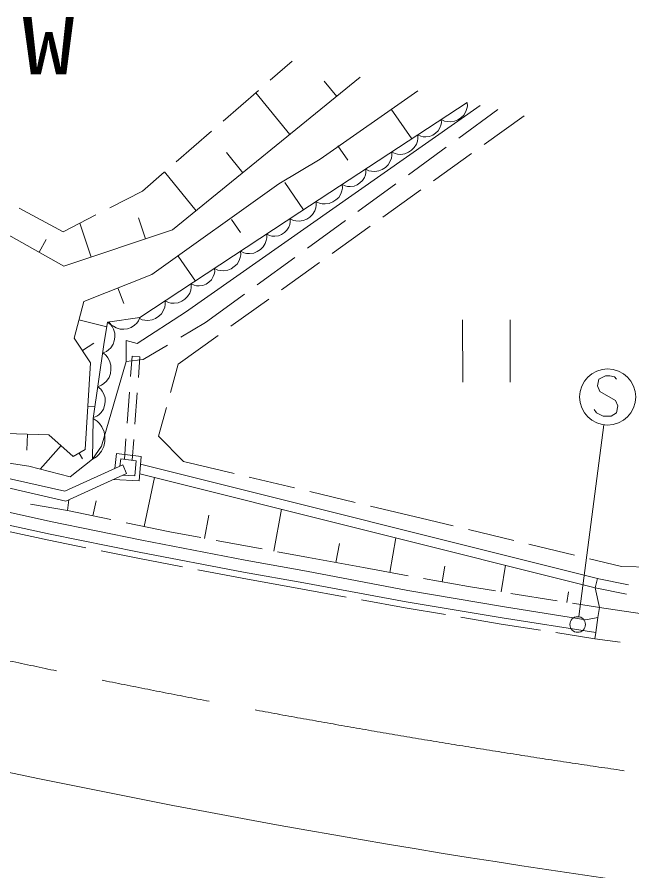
# Model space of a CAD drawing. Units: millimetres at full size, sheet at 1:1000; details may follow other scales. Extents: x 40000 to 680000, y 20000 to 380000.
# Drawn here: x 428202 to 447926, y 263464 to 290847 of the extents above; entities that cross this region are included whole.
import ezdxf
from ezdxf.enums import TextEntityAlignment as Align

# ---------------------------------------------------------------- set-up
doc = ezdxf.new("R2010")
doc.units = ezdxf.units.MM
doc.header["$LTSCALE"] = 1000
doc.linetypes.add('CHAIN', pattern=[18.5, 12, -1.5, 3.5, -1.5])
for name, color, linetype, lineweight in [('M-BGD', 7, 'Continuous', 13), ('M-BMK', 2, 'CHAIN', 13), ('M-STR-STRC', 7, 'Continuous', 13)]:
    doc.layers.add(name, color=color, linetype=linetype, lineweight=lineweight)
doc.layers.add('M-BMK-HTXT', color=7, linetype='Continuous')
doc.styles.add('ＭＳ ゴシック', font='')
doc.styles.get('ＭＳ ゴシック').set_extended_font_data('MS Gothic')

msp = doc.modelspace()

# ---------------------------------------------------------------- linework, layer by layer
at = {"layer": 'M-BGD'}
for p, q in [((437024, 289428), (436324, 288822)), ((439206, 288917), (433190, 284022)), ((438454, 288305), (438058, 288792)), ((435946, 288495), (434813, 287512)), ((436950, 287081), (435861, 288420)), ((437922, 286287), (441053, 288485)), ((429706, 282855), (420094, 288246)), ((437274, 284594), (442644, 288112)), ((442649, 287995), (442644, 288112)), ((443054, 288016), (433607, 281387)), ((440199, 287895), (440860, 286939)), ((443626, 287882), (442370, 286967)), ((442531, 287702), (442598, 287818)), ((442598, 287818), (442632, 287912)), ((442632, 287912), (442649, 287995)), ((441808, 287563), (441914, 287512)), ((441813, 287458), (441808, 287563)), ((442230, 287504), (442341, 287553)), ((442341, 287553), (442441, 287619)), ((442441, 287619), (442531, 287702)), ((443182, 286764), (444465, 287685)), ((441706, 287194), (441767, 287298)), ((441767, 287298), (441797, 287383)), ((441797, 287383), (441813, 287458)), ((441914, 287512), (441997, 287495)), ((441997, 287495), (442096, 287489)), ((442096, 287489), (442230, 287504)), ((434435, 287185), (433301, 286203)), ((441056, 287068), (441151, 287023)), ((441061, 286952), (441056, 287068)), ((441151, 287023), (441226, 287007)), ((441226, 287007), (441315, 287002)), ((441315, 287002), (441435, 287016)), ((441435, 287016), (441536, 287060)), ((441536, 287060), (441626, 287120)), ((441626, 287120), (441706, 287194)), ((438493, 286716), (438809, 286258)), ((440943, 286659), (441010, 286775)), ((441010, 286775), (441044, 286869)), ((441044, 286869), (441061, 286952)), ((435446, 285857), (434920, 286504)), ((440220, 286519), (440326, 286469)), ((440225, 286403), (440220, 286519)), ((440326, 286469), (440409, 286452)), ((440409, 286452), (440508, 286445)), ((440508, 286445), (440642, 286461)), ((440642, 286461), (440753, 286510)), ((441966, 286673), (440753, 285790)), ((440753, 286510), (440853, 286576)), ((440853, 286576), (440943, 286659)), ((441558, 285597), (442776, 286472)), ((437922, 286287), (436602, 285498)), ((440107, 286110), (440174, 286226)), ((440174, 286226), (440208, 286320)), ((440208, 286320), (440225, 286403)), ((432923, 285875), (432224, 285269)), ((433942, 284633), (432928, 285879)), ((439385, 285970), (439490, 285920)), ((439389, 285865), (439385, 285970)), ((439490, 285920), (439573, 285903)), ((439573, 285903), (439673, 285896)), ((439673, 285896), (439806, 285912)), ((439806, 285912), (439917, 285961)), ((439917, 285961), (440017, 286027)), ((440017, 286027), (440107, 286110)), ((439202, 285527), (439282, 285602)), ((439282, 285602), (439343, 285706)), ((439343, 285706), (439374, 285791)), ((439374, 285791), (439389, 285865)), ((436602, 285498), (432520, 282590)), ((436786, 285537), (437392, 284661)), ((438620, 285277), (438637, 285360)), ((438633, 285476), (438727, 285431)), ((438637, 285360), (438633, 285476)), ((438727, 285431), (438802, 285415)), ((438802, 285415), (438892, 285410)), ((438892, 285410), (439012, 285424)), ((439012, 285424), (439112, 285468)), ((439112, 285468), (439202, 285527)), ((440349, 285496), (439136, 284613)), ((432224, 285269), (431172, 284729)), ((438429, 284984), (438519, 285066)), ((438519, 285066), (438586, 285183)), ((438586, 285183), (438620, 285277)), ((439933, 284430), (441152, 285305)), ((437784, 284728), (437801, 284811)), ((437797, 284927), (437902, 284877)), ((437801, 284811), (437797, 284927)), ((437902, 284877), (437985, 284859)), ((437985, 284859), (438085, 284853)), ((438085, 284853), (438218, 284869)), ((438218, 284869), (438329, 284918)), ((438329, 284918), (438429, 284984)), ((429675, 283961), (428269, 284720)), ((432139, 281210), (437274, 284594)), ((437594, 284435), (437683, 284517)), ((437683, 284517), (437750, 284633)), ((437750, 284633), (437784, 284728)), ((430727, 284501), (429675, 283961)), ((430577, 283147), (430212, 284236)), ((432319, 283730), (432092, 284407)), ((435080, 284358), (435369, 283940)), ((436950, 284198), (436965, 284273)), ((436961, 284378), (437066, 284327)), ((436965, 284273), (436961, 284378)), ((437066, 284327), (437149, 284310)), ((437149, 284310), (437249, 284304)), ((437249, 284304), (437382, 284320)), ((437382, 284320), (437493, 284369)), ((437493, 284369), (437594, 284435)), ((438732, 284319), (437519, 283436)), ((433190, 284022), (429706, 282855)), ((436778, 283935), (436859, 284009)), ((436859, 284009), (436919, 284114)), ((436919, 284114), (436950, 284198)), ((438309, 283263), (439527, 284138)), ((428905, 283304), (429136, 283716)), ((436162, 283590), (436196, 283684)), ((436196, 283684), (436213, 283767)), ((436209, 283884), (436303, 283838)), ((436213, 283767), (436209, 283884)), ((436303, 283838), (436378, 283823)), ((436378, 283823), (436468, 283817)), ((436468, 283817), (436588, 283831)), ((436588, 283831), (436688, 283876)), ((436688, 283876), (436778, 283935)), ((436006, 283392), (436095, 283474)), ((436095, 283474), (436162, 283590)), ((433373, 283179), (433924, 282383)), ((435327, 283041), (435361, 283135)), ((435361, 283135), (435378, 283218)), ((435373, 283335), (435478, 283284)), ((435378, 283218), (435373, 283335)), ((435478, 283284), (435561, 283267)), ((435561, 283267), (435661, 283261)), ((435661, 283261), (435794, 283277)), ((435794, 283277), (435905, 283326)), ((437115, 283141), (435903, 282258)), ((435905, 283326), (436006, 283392)), ((435170, 282843), (435259, 282925)), ((435259, 282925), (435327, 283041)), ((436685, 282097), (437903, 282972)), ((432520, 282590), (430338, 281730)), ((434495, 282522), (434526, 282606)), ((434526, 282606), (434541, 282681)), ((434537, 282786), (434642, 282735)), ((434541, 282681), (434537, 282786)), ((434642, 282735), (434725, 282718)), ((434725, 282718), (434825, 282712)), ((434825, 282712), (434958, 282728)), ((434958, 282728), (435070, 282777)), ((435070, 282777), (435170, 282843)), ((434264, 282283), (434354, 282343)), ((434354, 282343), (434435, 282417)), ((434435, 282417), (434495, 282522)), ((431429, 282160), (431625, 281663)), ((433739, 281998), (433773, 282092)), ((433773, 282092), (433790, 282175)), ((433785, 282292), (433880, 282246)), ((433790, 282175), (433785, 282292)), ((433880, 282246), (433954, 282231)), ((433954, 282231), (434044, 282225)), ((434044, 282225), (434164, 282239)), ((434164, 282239), (434264, 282283)), ((433482, 281733), (433582, 281799)), ((433582, 281799), (433671, 281882)), ((433671, 281882), (433739, 281998)), ((435498, 281964), (434243, 281050)), ((435060, 280930), (436279, 281805)), ((430338, 281730), (430038, 280550)), ((432903, 281449), (432937, 281543)), ((432937, 281543), (432954, 281626)), ((432949, 281743), (433054, 281692)), ((432954, 281626), (432949, 281743)), ((433054, 281692), (433137, 281675)), ((433137, 281675), (433237, 281669)), ((433237, 281669), (433370, 281684)), ((433370, 281684), (433482, 281733)), ((433607, 281387), (432059, 280384)), ((432646, 281184), (432746, 281250)), ((432746, 281250), (432835, 281333)), ((432835, 281333), (432903, 281449)), ((430188, 281140), (431083, 280913)), ((430986, 280346), (431106, 281067)), ((431106, 281067), (432139, 281210)), ((431196, 280993), (431106, 281067)), ((431149, 281073), (431222, 280982)), ((431247, 280924), (431196, 280993)), ((431222, 280982), (431290, 280931)), ((431861, 280889), (431971, 280965)), ((431971, 280965), (432042, 281035)), ((432042, 281035), (432093, 281103)), ((432093, 281103), (432139, 281210)), ((432113, 281194), (432218, 281143)), ((432218, 281143), (432302, 281126)), ((432302, 281126), (432401, 281120)), ((432401, 281120), (432535, 281135)), ((432535, 281135), (432646, 281184)), ((434243, 281050), (433460, 280585)), ((442495, 281134), (442500, 279134)), ((444020, 279137), (444015, 281137)), ((431294, 280836), (431247, 280924)), ((431290, 280931), (431377, 280882)), ((431336, 280709), (431294, 280836)), ((431338, 280587), (431336, 280709)), ((431377, 280882), (431504, 280839)), ((431504, 280839), (431626, 280836)), ((431626, 280836), (431745, 280853)), ((431745, 280853), (431861, 280889)), ((430038, 280550), (430555, 279754)), ((431282, 280353), (431320, 280469)), ((431320, 280469), (431338, 280587)), ((431702, 280480), (431699, 279800)), ((432059, 280384), (431702, 280480)), ((433371, 279717), (434654, 280638)), ((430296, 280152), (430669, 280394)), ((430643, 277969), (430986, 280346)), ((430958, 280078), (431066, 280122)), ((431066, 280122), (431134, 280173)), ((431134, 280173), (431205, 280243)), ((431205, 280243), (431282, 280353)), ((433031, 280329), (432249, 279864)), ((431057, 279996), (430958, 280078)), ((431113, 279921), (431057, 279996)), ((431165, 279824), (431113, 279921)), ((432249, 279864), (431699, 279800)), ((431845, 279316), (431895, 279972)), ((432144, 279953), (431895, 279972)), ((432144, 279953), (432094, 279292)), ((430555, 279754), (430388, 276974)), ((431699, 279800), (430912, 277085)), ((431211, 279684), (431165, 279824)), ((431213, 279550), (431211, 279684)), ((433123, 278803), (433371, 279717)), ((431152, 279292), (431194, 279420)), ((431194, 279420), (431213, 279550)), ((430796, 278990), (430914, 279039)), ((430914, 279039), (430989, 279094)), ((430989, 279094), (431068, 279172)), ((431068, 279172), (431152, 279292)), ((430886, 278916), (430796, 278990)), ((430936, 278847), (430886, 278916)), ((430984, 278759), (430936, 278847)), ((431026, 278632), (430984, 278759)), ((431731, 277820), (431807, 278818)), ((432056, 278793), (431980, 277796)), ((431010, 278392), (431028, 278510)), ((431028, 278510), (431026, 278632)), ((430471, 278364), (430700, 278350)), ((430895, 278166), (430972, 278276)), ((430972, 278276), (431010, 278392)), ((432743, 277408), (432991, 278321)), ((430618, 276668), (430643, 277969)), ((430772, 277888), (430643, 277969)), ((430648, 278001), (430756, 278045)), ((430756, 278045), (430824, 278096)), ((430824, 278096), (430895, 278166)), ((430848, 277809), (430772, 277888)), ((430924, 277703), (430848, 277809)), ((430999, 277546), (430924, 277703)), ((429222, 277449), (427840, 277491)), ((428531, 277470), (428516, 276962)), ((429999, 276759), (429222, 277449)), ((431022, 277389), (430999, 277546)), ((431019, 277233), (431022, 277389)), ((433537, 276599), (432743, 277408)), ((430990, 277078), (431019, 277233)), ((431644, 276666), (431693, 277322)), ((431942, 277297), (431892, 276636)), ((424071, 276928), (429734, 275640)), ((429611, 277104), (428940, 276349)), ((430388, 276974), (429999, 276759)), ((430193, 276866), (430296, 276681)), ((430912, 277085), (430618, 276668)), ((430829, 276821), (430909, 276923)), ((430909, 276923), (430990, 277078)), ((431396, 276847), (431338, 276368)), ((432186, 276751), (431396, 276847)), ((424005, 276635), (429766, 275325)), ((427396, 276619), (428578, 276441)), ((429901, 276103), (430618, 276668)), ((430618, 276669), (430749, 276744)), ((430749, 276744), (430829, 276821)), ((431527, 276680), (431498, 276440)), ((432025, 276620), (431527, 276680)), ((431984, 276130), (432025, 276620)), ((432121, 275972), (432186, 276751)), ((435161, 276211), (433537, 276599)), ((428578, 276441), (429901, 276103)), ((429734, 275640), (431594, 276484)), ((431594, 276484), (431717, 276210)), ((432166, 276504), (446820, 272838)), ((429766, 275325), (431717, 276210)), ((431295, 276019), (432121, 275972)), ((431590, 276152), (431984, 276130)), ((432140, 276201), (446747, 272547)), ((432281, 274508), (432613, 276083)), ((437106, 275747), (435647, 276095)), ((439051, 275282), (437592, 275631)), ((426289, 275324), (429277, 274672)), ((429814, 275028), (428627, 275226)), ((429814, 275028), (429864, 275370)), ((430636, 274854), (430737, 275333)), ((431214, 274733), (429814, 275028)), ((436435, 273720), (436683, 275065)), ((441162, 274779), (439538, 275166)), ((426287, 274918), (429264, 274266)), ((429277, 274672), (432206, 274072)), ((434214, 274130), (434351, 274872)), ((442192, 274530), (441162, 274779)), ((433104, 274335), (431703, 274630)), ((444135, 274059), (442678, 274412)), ((427978, 274343), (429224, 274070)), ((429264, 274266), (432114, 273689)), ((434096, 274152), (433104, 274335)), ((440155, 273040), (440354, 274147)), ((429224, 274070), (430405, 273831)), ((432206, 274072), (435520, 273428)), ((436062, 273789), (434587, 274061)), ((438429, 273353), (438541, 273963)), ((446079, 273589), (444621, 273942)), ((430895, 273731), (432076, 273492)), ((432114, 273689), (435461, 273045)), ((437546, 273515), (436554, 273698)), ((432076, 273492), (433506, 273217)), ((435520, 273428), (437483, 273077)), ((439312, 273192), (437546, 273515)), ((447595, 273223), (446565, 273472)), ((433996, 273123), (435426, 272848)), ((435461, 273045), (437398, 272701)), ((437483, 273077), (440734, 272457)), ((440751, 272933), (439312, 273192)), ((441840, 272737), (441929, 273234)), ((443734, 272416), (443871, 273267)), ((448707, 273201), (447595, 273223)), ((435426, 272848), (437362, 272504)), ((442683, 272585), (441243, 272844)), ((446747, 272547), (446820, 272838)), ((446807, 272841), (447812, 272637)), ((437362, 272504), (438759, 272248)), ((437398, 272701), (440680, 272099)), ((440734, 272457), (443838, 271937)), ((443552, 272445), (442683, 272585)), ((446889, 271907), (446747, 272547)), ((446747, 272547), (447753, 272343)), ((445526, 272127), (444046, 272366)), ((445838, 272077), (445892, 272412)), ((439251, 272158), (440647, 271902)), ((440680, 272099), (443764, 271580)), ((443838, 271937), (446442, 271519)), ((446889, 271907), (446020, 272047)), ((440647, 271902), (441943, 271684)), ((446834, 271588), (446889, 271907)), ((446889, 271907), (450484, 271372)), ((442437, 271601), (443733, 271382)), ((443733, 271382), (444990, 271186)), ((443764, 271580), (446771, 271109)), ((446442, 271519), (446834, 271588)), ((446834, 271588), (446771, 271109)), ((445483, 271108), (446740, 270911)), ((446740, 270911), (446771, 271109)), ((446740, 270911), (447543, 270805))]:
    msp.add_line(p, q, dxfattribs=at)
msp.add_arc((490504, 563606), 303500, 257.13623, 267.69678, dxfattribs=at)
at = {"layer": 'M-BMK'}
msp.add_arc((490504, 563606), 300000, 248.90137, 267.69678, dxfattribs=at)
at = {"layer": 'M-STR-STRC'}
for p, q in [((447075, 279347), (446859, 279239)), ((447219, 279347), (447075, 279347)), ((447363, 279311), (447219, 279347)), ((447435, 279239), (447363, 279311)), ((446859, 279239), (446823, 279023)), ((446823, 279023), (446895, 278843)), ((446895, 278843), (447399, 278555)), ((447399, 278555), (447471, 278375)), ((446787, 278159), (446715, 278267)), ((447471, 278375), (447435, 278159)), ((447003, 278051), (446787, 278159)), ((447255, 278051), (447003, 278051)), ((447435, 278159), (447255, 278051)), ((447029, 277767), (446219, 271621))]:
    msp.add_line(p, q, dxfattribs=at)
for centre, radius in [((447147, 278663), 900), ((446185, 271367), 250)]:
    msp.add_circle(centre, radius, dxfattribs=at)

# ---------------------------------------------------------------- texts
at = {"layer": 'M-BMK-HTXT', "style": 'ＭＳ ゴシック', "width": 1.35}
msp.add_text('W', height=1833, dxfattribs=at).set_placement((428367, 288464), align=Align.BOTTOM_LEFT)

doc.saveas('drawing.dxf')
